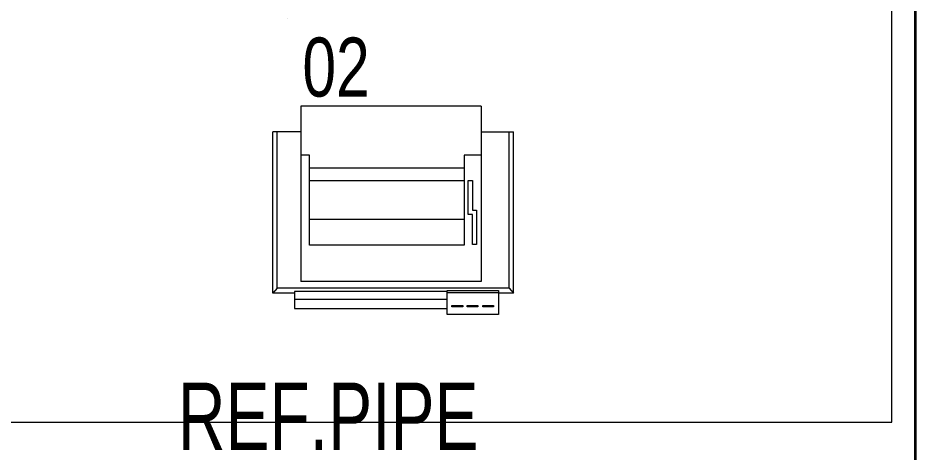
# Model space of a CAD drawing. Header units: millimetres. Extents: x -160614 to 59925, y -157025 to 0.
# Drawn here: x -118102 to -116749, y -107607 to -106963 of the extents above; entities that cross this region are included whole.
import ezdxf
from ezdxf import colors
from ezdxf.entities.mleader import LeaderData, LeaderLine
from ezdxf.math import Vec2, Vec3

# ---------------------------------------------------------------- set-up
doc = ezdxf.new("R2010")
doc.units = ezdxf.units.MM
doc.header["$LTSCALE"] = 8
doc.linetypes.add('CACHE', pattern=[9.525, 6.35, -3.175])
doc.layers.get('0').update_dxf_attribs({"color": 9, "lineweight": 5})
doc.layers.add('72_EGR_EQP_TAG', color=9, linetype='Continuous', lineweight=5)
doc.layers.add('LOADING', color=9, linetype='Continuous', lineweight=5)
for name, color, linetype in [('M-TEXT-RP', 7, 'Continuous'), ('REF', 42, 'Continuous'), ('SN-SEW', 5, 'CACHE')]:
    doc.layers.add(name, color=color, linetype=linetype)
doc.layers.get('0').off()
doc.layers.get('0').freeze()
doc.styles.add('LEROY100', font='arial.ttf', dxfattribs={"width": 0.7})
doc.styles.add('X3G_ENTITY_257CFD', font='swisscl.ttf', dxfattribs={"height": 200})

# ---------------------------------------------------------------- blocks, each defined once
blk = doc.blocks.new('ITPPLT2C-P')
for p, q in [((0.0229, 0.0318), (0.2618, 0.0318)), ((0.0304, 0.0256), (0.0229, 0.0318)), ((0.0229, 0), (0.0229, 0.0318)), ((0.2618, -0.0096), (0.2618, 0.0318)), ((0.0304, -0.3182), (0.0304, 0.0256)), ((0.0304, 0.0256), (0.2618, 0.0256)), ((0, 0), (0, -0.2262)), ((0.0252, 0), (0, 0)), ((0.0139, 0), (0.0139, -0.2262)), ((0.0252, 0), (0.0139, 0)), ((0.0252, -0.2262), (0.0252, 0)), ((0.0401, -0.2769), (0.0401, -0.0096)), ((0.3, -0.0096), (0.0401, -0.0096)), ((0.2274, -0.0222), (0.2274, -0.0096)), ((0.3, -0.2769), (0.3, -0.0096)), ((0.0939, -0.2515), (0.0939, -0.0222)), ((0.0939, -0.0222), (0.2274, -0.0222)), ((0.1321, -0.2515), (0.1321, -0.0222)), ((0.1894, -0.2515), (0.1894, -0.0222)), ((0.2082, -0.2515), (0.2082, -0.0222)), ((-0.0091, -0.2262), (0.0267, -0.2262)), ((-0.0091, -0.3023), (-0.0091, -0.2262)), ((-0.0087, -0.2262), (0.0236, -0.2262)), ((-0.0087, -0.3023), (-0.0087, -0.2262)), ((0, -0.2262), (0.0252, -0.2262)), ((0.0139, -0.2262), (0.0252, -0.2262)), ((0.0236, -0.2262), (0.0236, -0.3023)), ((0.0267, -0.2262), (0.0267, -0.3023)), ((0.0023, -0.2495), (0.0023, -0.2334)), ((0.0023, -0.2334), (0.0045, -0.2334)), ((0.0045, -0.2334), (0.0045, -0.2495)), ((0.0045, -0.2495), (0.0023, -0.2495)), ((0.0023, -0.2721), (0.0023, -0.2562)), ((0.0023, -0.2562), (0.0045, -0.2562)), ((0.0045, -0.2562), (0.0045, -0.2721)), ((0.2274, -0.2515), (0.0939, -0.2515)), ((0.2274, -0.2769), (0.2274, -0.2515)), ((0.0947, -0.2701), (0.0947, -0.2641)), ((0.0947, -0.2641), (0.1395, -0.2641)), ((0.1457, -0.2701), (0.0947, -0.2701)), ((0.1395, -0.2575), (0.19, -0.2575)), ((0.1395, -0.2641), (0.1395, -0.2575)), ((0.19, -0.2641), (0.1457, -0.2641)), ((0.1457, -0.2641), (0.1457, -0.2701)), ((0.19, -0.2575), (0.19, -0.2641)), ((0.0045, -0.2721), (0.0023, -0.2721)), ((0.0023, -0.295), (0.0023, -0.2793)), ((0.0023, -0.2793), (0.0045, -0.2793)), ((0.0045, -0.2793), (0.0045, -0.295)), ((0.3, -0.2769), (0.0401, -0.2769)), ((0.2618, -0.2769), (0.2618, -0.3246)), ((0.0045, -0.295), (0.0023, -0.295)), ((0.0267, -0.3023), (-0.0091, -0.3023)), ((0.0236, -0.3023), (-0.0087, -0.3023)), ((0.0229, -0.3246), (0.0229, -0.3023)), ((0.0304, -0.3182), (0.0229, -0.3246)), ((0.0229, -0.3246), (0.2618, -0.3246)), ((0.0304, -0.3182), (0.2618, -0.3182))]:
    blk.add_line(p, q)
blk = doc.blocks.new('GF1')
at = {"layer": 'LOADING', "color": 9, "linetype": 'Continuous'}
for p, q in [((-116807.8, -107562.1), (-116807.8, -105842.6)), ((-119351.8, -107562.1), (-116807.8, -107562.1))]:
    blk.add_line(p, q, dxfattribs=at)
at = {"layer": 'LOADING', "color": 9, "extrusion": (-2.55363e-17, -7.77425e-06, -1), "xscale": -1000, "yscale": 1000, "zscale": 1000, "rotation": 270.0000000001835}
blk.add_blockref('ITPPLT2C-P', (117693, -107393.5, 0.8), dxfattribs=at)
at = {"layer": '72_EGR_EQP_TAG', "color": 9, "insert": (-117631.2, -106991.7, 0), "char_height": 87.47, "attachment_point": 2, "style": 'X3G_ENTITY_257CFD'}
blk.add_mtext('02', dxfattribs=at)
blk = doc.blocks.new('_Origin')
at = {"color": 0, "linetype": 'ByBlock', "lineweight": -2}
blk.add_line((0, 0), (-1, 0), dxfattribs=at)
blk.add_circle((0, 0), 0.5, dxfattribs=at)

msp = doc.modelspace()

# ---------------------------------------------------------------- linework, layer by layer
at = {"layer": 'REF', "lineweight": 35}
msp.add_line((-116772.6, -110173), (-116772.6, -105881.6), dxfattribs=at)
at = {"layer": 'SN-SEW', "lineweight": 50, "ltscale": 1.034}
msp.add_line((-117703.9, -106963.9), (-117703.9, -106963.9), dxfattribs=at)

# ---------------------------------------------------------------- block references
at = {"layer": '72_EGR_EQP_TAG'}
msp.add_blockref('GF1', (0, 0), dxfattribs=at)

# ---------------------------------------------------------------- leaders
at = {"layer": 'M-TEXT-RP', "lineweight": 15}
ml = msp.add_multileader_mtext('Standard', dxfattribs=at)
ml.set_content('\\A1;REF.PIPE{\\H0.99997x;\\P\\A0;\\H1.00003x;\\C1;I.L=-80}', color=256, style='LEROY100')
ml.set_leader_properties()
ml.set_arrow_properties(name='ORIGIN')
ml.build(insert=Vec2(0, 0))
ml.multileader.update_dxf_attribs({"text_left_attachment_type": 2, "text_right_attachment_type": 2, "dogleg_length": 277.5, "arrow_head_size": 50})
ctx = ml.context
ctx.base_point, ctx.char_height, ctx.arrow_head_size, ctx.landing_gap_size, ctx.plane_origin = Vec3(-117885.7, -107621.2), 100, 50, 20, Vec3(-116902.1, -104093.8)
ctx.left_attachment, ctx.right_attachment = 2, 2
notes = []
notes.append((ctx, [(1, (1, 1, 0), (-117338.7, -107621.2), (-1, 0), 74.3, [(0, [(-116773.5, -108000.4)], 0, [])])]))
ctx.mtext.insert, ctx.mtext.width, ctx.mtext.line_spacing_factor, ctx.mtext.flow_direction = Vec3(-117865.7, -107503.5), 43.984, 0.8, 5
for ctx, leaders in notes:
    for number, flags, end, landing, length, lines in leaders:
        leader = LeaderData()
        leader.index, (leader.has_last_leader_line, leader.has_dogleg_vector, leader.attachment_direction) = number, flags
        leader.last_leader_point, leader.dogleg_vector, leader.dogleg_length = Vec3(end), Vec3(landing), length
        for number, points, colour, breaks in lines:
            line = LeaderLine()
            line.index, line.vertices, line.color, line.breaks = number, Vec3.list(points), colors.encode_raw_color(colour), breaks
            leader.lines.append(line)
        ctx.leaders.append(leader)

doc.saveas('drawing.dxf')
